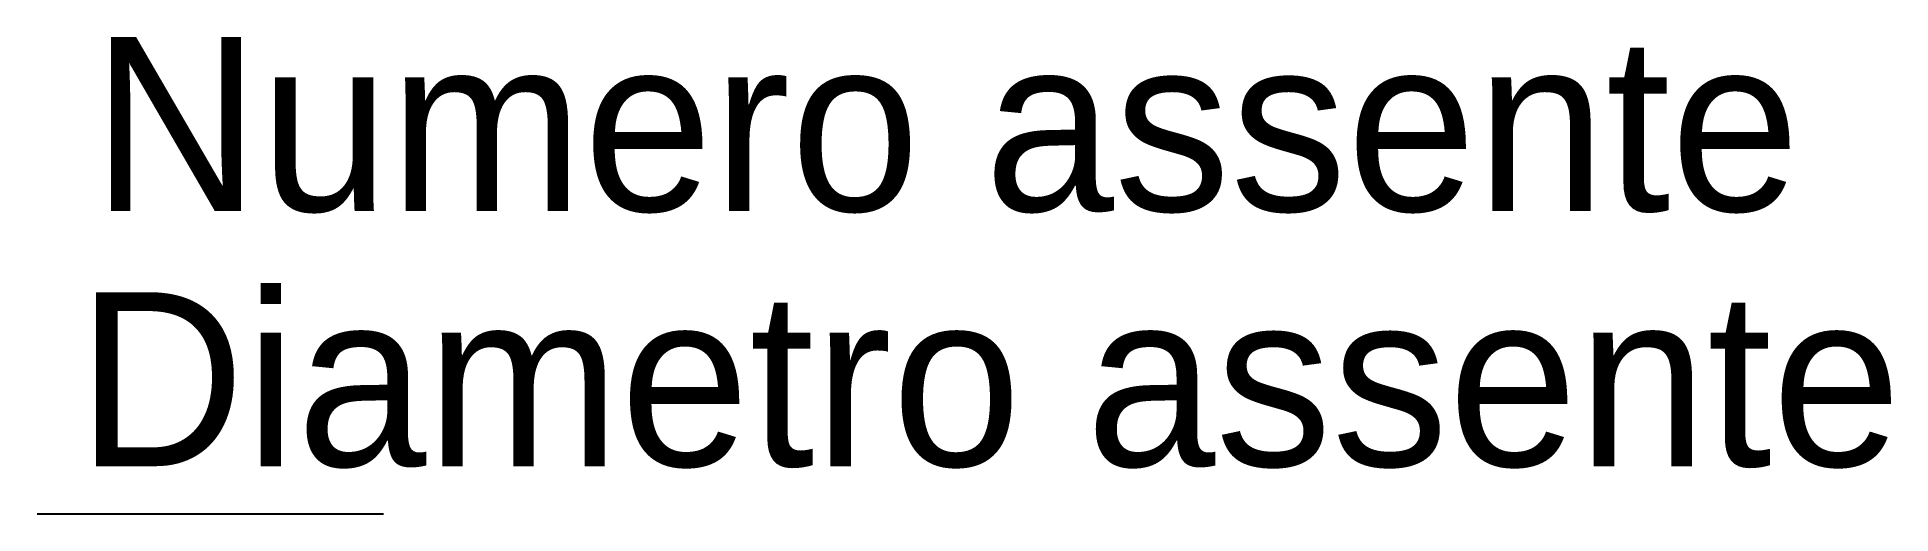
# Model space of a CAD drawing. Extents: x 280.34 to 282.47, y 326.19 to 326.74.
import ezdxf

# ---------------------------------------------------------------- set-up
doc = ezdxf.new("R2010")
doc.units = 0
doc.layers.get('0').update_dxf_attribs({"linetype": 'CONTINUOUS'})

# ---------------------------------------------------------------- blocks, each defined once
blk = doc.blocks.new('QUOTA')
at = {"color": 7, "linetype": 'CONTINUOUS'}
blk.add_line((0, 0), (0.3979, 0), dxfattribs=at)
at = {"color": 7, "linetype": 'CONTINUOUS', "flags": 8}
for tag, p in [('CODTR', (0.0629, 0.3481)), ('DIAM', (0.0457, 0.0549))]:
    blk.add_attdef(tag, p, '', height=0.2, dxfattribs=at)

msp = doc.modelspace()

# ---------------------------------------------------------------- block references
msp.add_blockref('QUOTA', (280.341, 326.194)).add_auto_attribs({'CODTR': 'Numero assente', 'DIAM': 'Diametro assente'})

doc.saveas('drawing.dxf')
